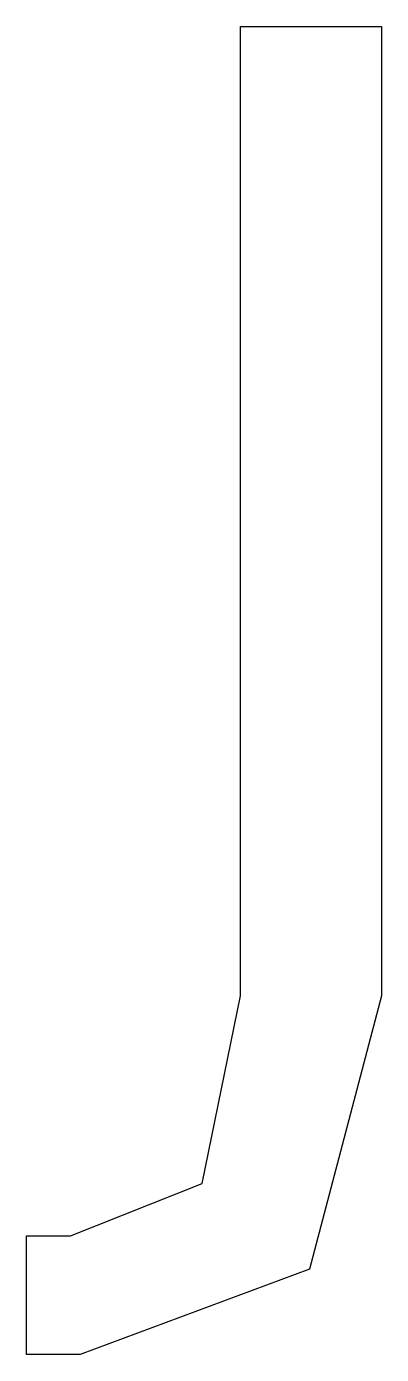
# Model space of a CAD drawing. Extents: x -1.9 to 0.9, y -5.9 to 4.6.
import ezdxf

# ---------------------------------------------------------------- set-up
doc = ezdxf.new("R2010")
doc.units = 0
doc.layers.get('0').update_dxf_attribs({"linetype": 'CONTINUOUS'})

msp = doc.modelspace()

# ---------------------------------------------------------------- linework, layer by layer
at = {"color": 7}
msp.add_lwpolyline([(-0.223794, 4.559351), (0.88966, 4.559351), (0.88966, -3.09703), (0.321908, -5.257794), (-1.49159, -5.930276), (-1.916024, -5.930276), (-1.916024, -4.993211), (-1.568758, -4.993211), (-0.526963, -4.579798), (-0.223794, -3.09703), (-0.223794, 4.559351)], dxfattribs=at)

doc.saveas('drawing.dxf')
